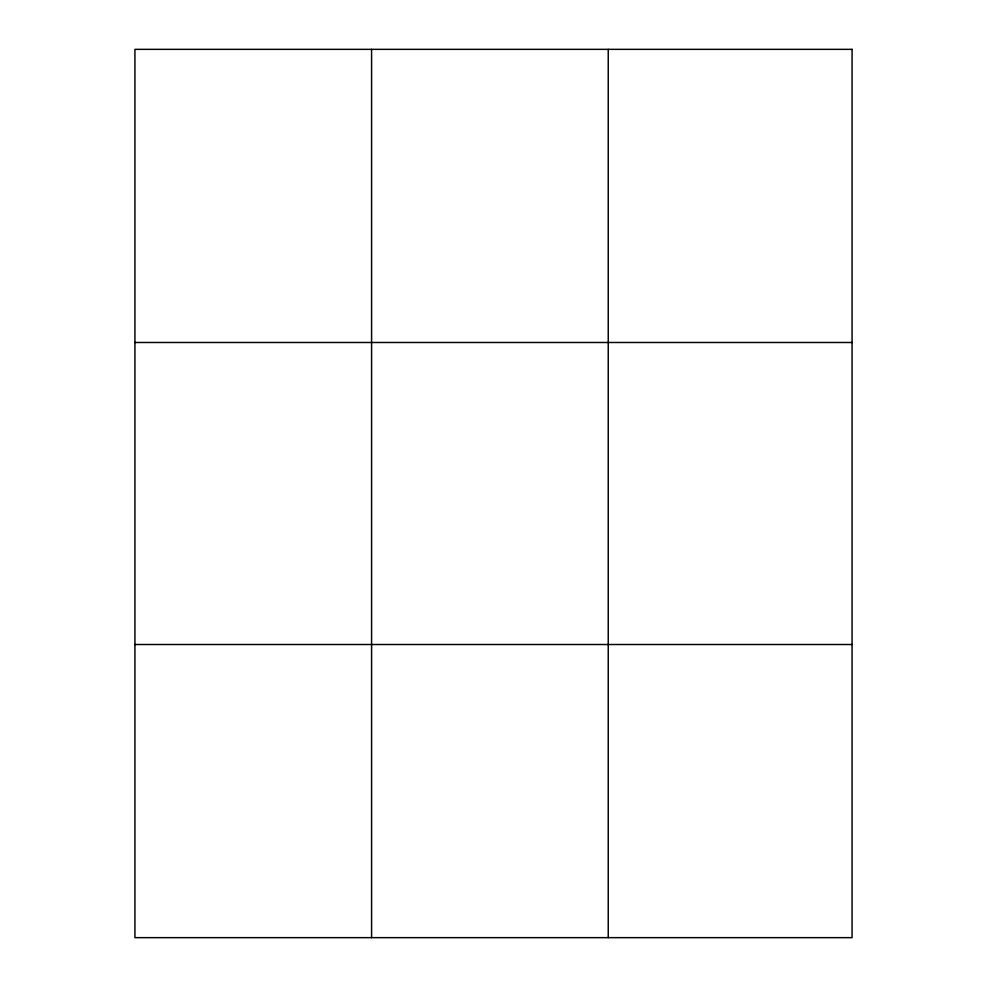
<?xml version="1.0" encoding="UTF-8"?>
<svg xmlns="http://www.w3.org/2000/svg" width="987" height="987" viewBox="0 0 987 987"><rect width="100%" height="100%" fill="white"/><g stroke="black" fill="none" stroke-linecap="round" stroke-linejoin="round"><path stroke-width="1.48" d="M371.581 937.65L371.581 49.35M608.239 937.65L608.239 49.35M134.923 342.489L852.077 342.489M134.923 644.511L852.077 644.511M852.077 49.35L852.077 937.65L134.923 937.65L134.923 49.35L852.077 49.35"/></g></svg>
